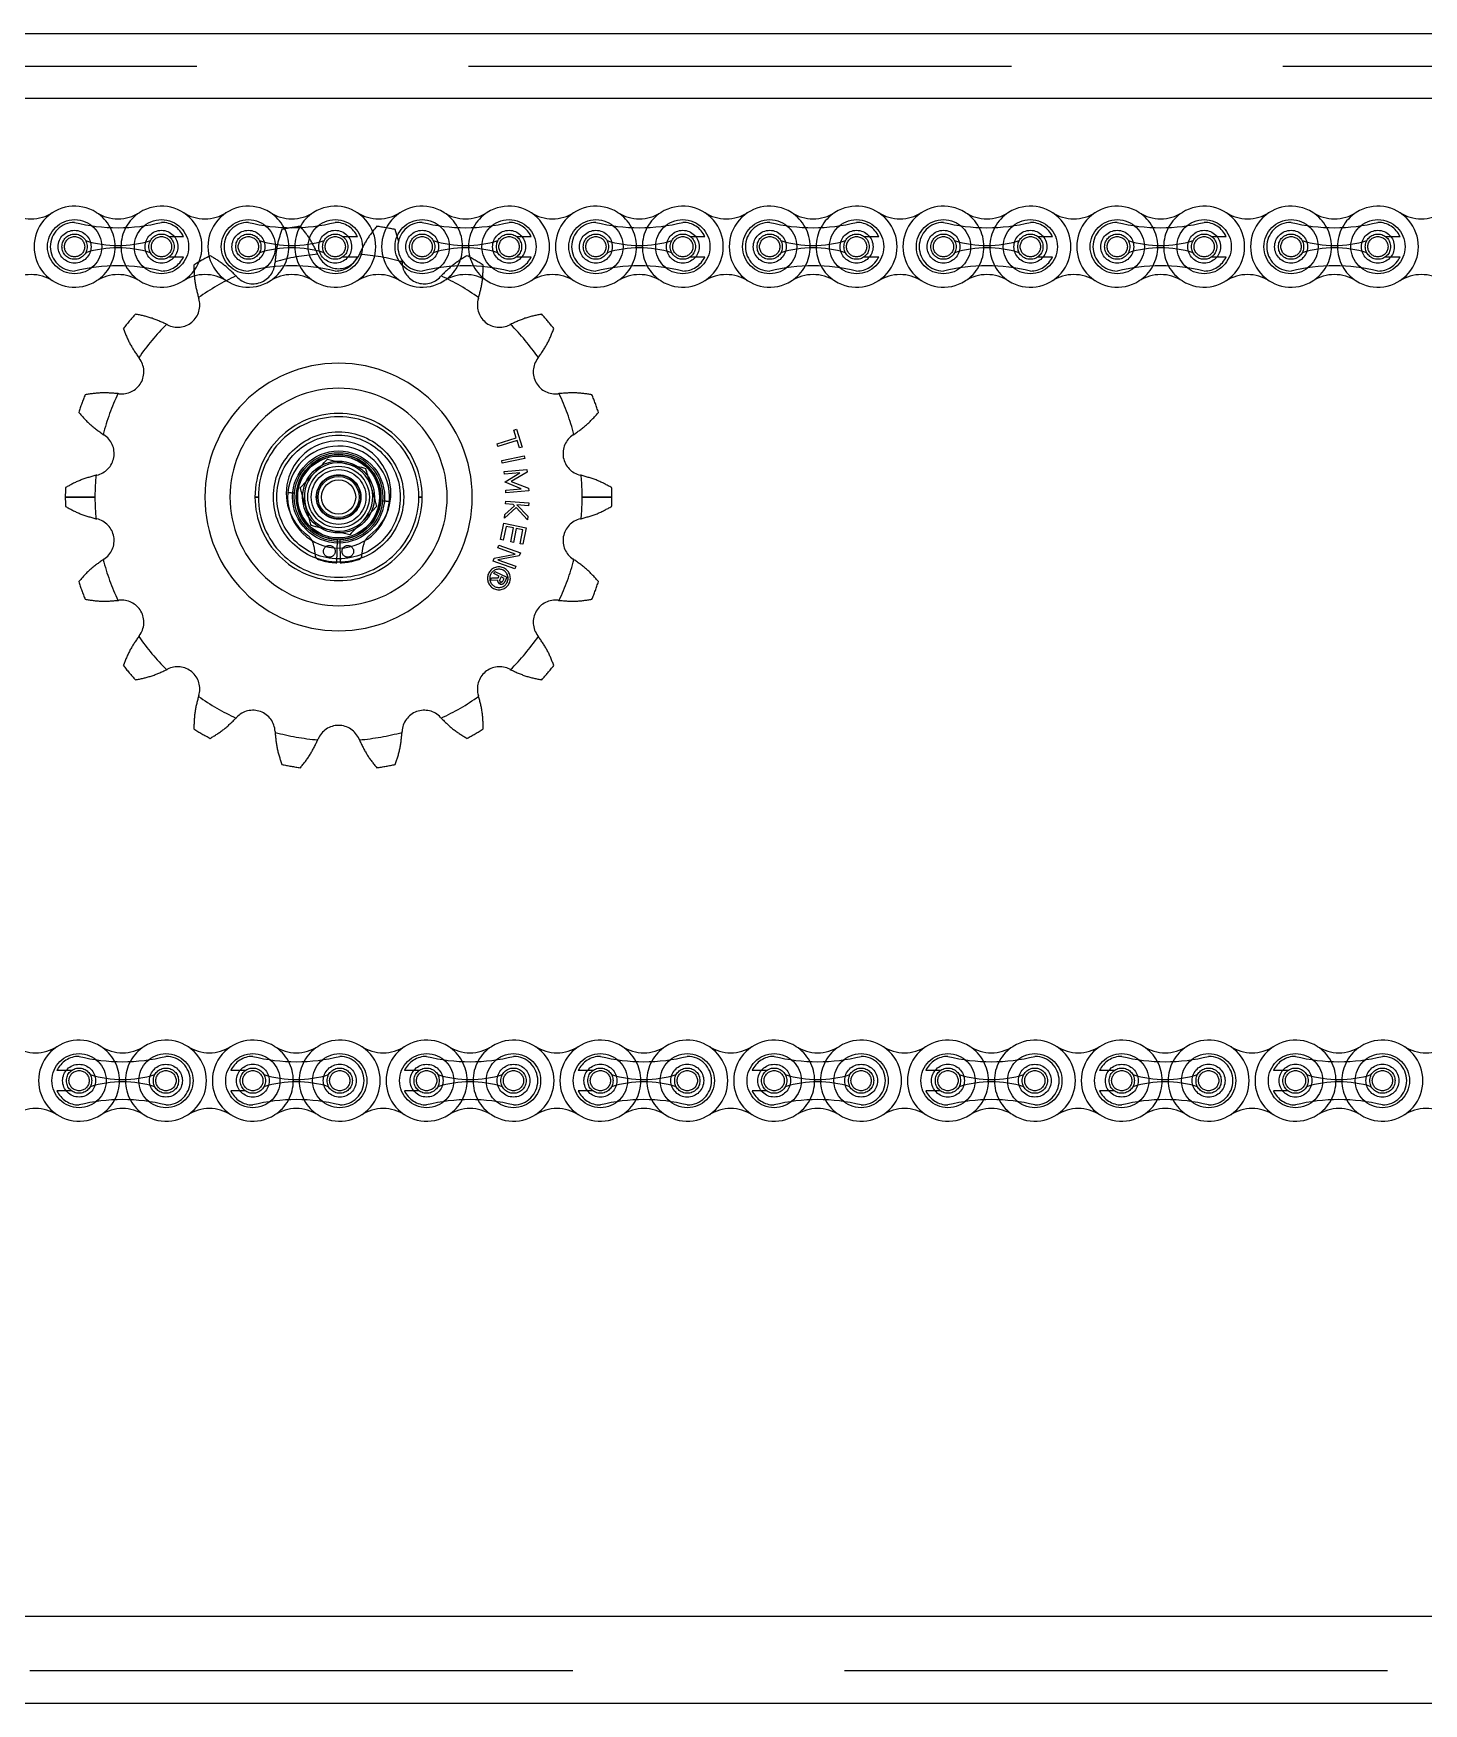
# Model space of a CAD drawing. Header units: metres. Extents: x 0 to 21025, y 0 to 14850.
# Drawn here: x 3723.3 to 3926.5, y 13545.1 to 13789.1 of the extents above; entities that cross this region are included whole.
import ezdxf

# ---------------------------------------------------------------- set-up
doc = ezdxf.new("R2010")
doc.units = ezdxf.units.M
doc.header["$LTSCALE"] = 25
doc.linetypes.add('HIDDEN2', pattern=[4.7625, 3.175, -1.5875])
doc.layers.add('SL4', color=4, linetype='Continuous')
doc.layers.add('ST1', color=7, linetype='HIDDEN2')

msp = doc.modelspace()

# ---------------------------------------------------------------- linework, layer by layer
at = {"layer": 'SL4'}
for p, q in [((3548.761, 13789.133), (4873.736, 13789.133)), ((4873.736, 13779.608), (3548.761, 13779.608)), ((3766.285, 13726.941), (3769.091, 13726.264)), ((3762.306, 13722.757), (3764.296, 13724.849)), ((3773.531, 13720.049), (3771.542, 13717.958)), ((3769.553, 13715.866), (3766.746, 13716.543)), ((3596.261, 13557.896), (4826.236, 13557.896)), ((4599.749, 13545.133), (3596.261, 13545.133))]:
    msp.add_line(p, q, dxfattribs=at)
for radius in [6, 3, 2.5]:
    msp.add_circle((3767.919, 13721.403), radius, dxfattribs=at)
for start, end in [(76.43836, 136.43836), (16.43836, 76.43836), (136.43836, 196.43836), (316.43836, 16.43836), (196.43836, 256.43836), (256.43836, 316.43836)]:
    msp.add_arc((3767.919, 13721.403), 5, start, end, dxfattribs=at)
for points, knots in [([(3764.296, 13724.849), (3764.343, 13724.899), (3765.015, 13725.605), (3765.673, 13726.297), (3766.285, 13726.941)], [0, 0, 0, 0, 0.0702006, 1, 1, 1, 1]), ([(3769.091, 13726.264), (3769.158, 13726.248), (3770.105, 13726.019), (3771.034, 13725.795), (3771.898, 13725.587)], [0, 0, 0, 0, 0.0702006, 1, 1, 1, 1]), ([(3772.714, 13722.818), (3772.64, 13723.07), (3772.364, 13724.007), (3772.094, 13724.92), (3771.898, 13725.587)], [0, 0, 0, 0, 0.2686336, 1, 1, 1, 1]), ([(3763.123, 13719.988), (3763.049, 13720.24), (3762.772, 13721.177), (3762.503, 13722.09), (3762.306, 13722.757)], [0, 0, 0, 0, 0.2686336, 1, 1, 1, 1]), ([(3773.531, 13720.049), (3773.463, 13720.282), (3773.197, 13721.184), (3772.92, 13722.122), (3772.714, 13722.818)], [0, 0, 0, 0, 0.2575513, 1, 1, 1, 1]), ([(3763.94, 13717.22), (3763.872, 13717.452), (3763.605, 13718.355), (3763.329, 13719.292), (3763.123, 13719.988)], [0, 0, 0, 0, 0.2575513, 1, 1, 1, 1]), ([(3771.542, 13717.958), (3771.495, 13717.908), (3770.823, 13717.202), (3770.165, 13716.509), (3769.553, 13715.866)], [0, 0, 0, 0, 0.07020058, 1, 1, 1, 1]), ([(3766.746, 13716.543), (3766.68, 13716.559), (3765.732, 13716.787), (3764.804, 13717.011), (3763.94, 13717.22)], [0, 0, 0, 0, 0.0702006, 1, 1, 1, 1])]:
    msp.add_open_spline(points, degree=3, knots=knots, dxfattribs=at)
at = {"layer": 'ST1'}
for p, q in [((3548.761, 13784.371), (4873.736, 13784.371)), ((4873.736, 13779.608), (3548.761, 13779.608)), ((3743.142, 13759.449), (3745.266, 13759.449)), ((3768.542, 13759.449), (3770.666, 13759.449)), ((3776.727, 13758.696), (3776.201, 13760.475)), ((3793.942, 13759.449), (3796.066, 13759.449)), ((3819.342, 13759.449), (3821.466, 13759.449)), ((3844.742, 13759.449), (3846.866, 13759.449)), ((3870.142, 13759.449), (3872.266, 13759.449)), ((3895.542, 13759.449), (3897.666, 13759.449)), ((3920.942, 13759.449), (3923.066, 13759.449)), ((3743.142, 13756.497), (3745.266, 13756.497)), ((3768.542, 13756.497), (3770.666, 13756.497)), ((3777.194, 13755.781), (3777.144, 13756.166)), ((3793.942, 13756.497), (3796.066, 13756.497)), ((3819.342, 13756.497), (3821.466, 13756.497)), ((3844.742, 13756.497), (3846.866, 13756.497)), ((3870.142, 13756.497), (3872.266, 13756.497)), ((3895.542, 13756.497), (3897.666, 13756.497)), ((3920.942, 13756.497), (3923.066, 13756.497)), ((3791.087, 13729.157), (3793.878, 13730.065)), ((3793.516, 13731.176), (3793.906, 13731.303)), ((3793.878, 13730.065), (3793.516, 13731.176)), ((3793.906, 13731.303), (3794.754, 13728.701)), ((3791.211, 13728.776), (3791.087, 13729.157)), ((3794.002, 13729.683), (3791.211, 13728.776)), ((3794.363, 13728.574), (3794.002, 13729.683)), ((3794.754, 13728.701), (3794.363, 13728.574)), ((3791.764, 13726.72), (3795.036, 13727.42)), ((3791.848, 13726.327), (3791.764, 13726.72)), ((3795.12, 13727.027), (3791.848, 13726.327)), ((3792.112, 13725.138), (3795.445, 13725.437)), ((3792.148, 13724.739), (3792.112, 13725.138)), ((3795.481, 13725.035), (3793.136, 13723.658)), ((3795.036, 13727.42), (3795.12, 13727.027)), ((3795.445, 13725.437), (3795.481, 13725.035)), ((3794.41, 13724.94), (3792.148, 13724.739)), ((3792.25, 13723.6), (3794.41, 13724.94)), ((3792.254, 13723.557), (3792.25, 13723.6)), ((3794.617, 13722.622), (3792.254, 13723.557)), ((3792.356, 13722.418), (3794.617, 13722.622)), ((3793.136, 13723.658), (3795.688, 13722.718)), ((3795.688, 13722.718), (3795.723, 13722.323)), ((3732.311, 13721.403), (3727.979, 13721.403)), ((3727.979, 13721.403), (3732.311, 13721.403)), ((3727.979, 13721.403), (3732.311, 13721.403)), ((3732.311, 13721.403), (3727.979, 13721.403)), ((3755.704, 13721.403), (3756.192, 13721.403)), ((3756.192, 13721.403), (3755.704, 13721.403)), ((3756.192, 13721.403), (3755.704, 13721.403)), ((3755.704, 13721.403), (3756.192, 13721.403)), ((3761.468, 13721.968), (3760.495, 13722.053)), ((3760.495, 13722.053), (3761.468, 13721.968)), ((3760.495, 13722.053), (3761.468, 13721.968)), ((3761.468, 13721.968), (3760.495, 13722.053)), ((3775.343, 13720.754), (3774.369, 13720.839)), ((3774.369, 13720.839), (3775.343, 13720.754)), ((3774.369, 13720.839), (3775.343, 13720.754)), ((3775.343, 13720.754), (3774.369, 13720.839)), ((3779.645, 13721.403), (3780.134, 13721.403)), ((3780.134, 13721.403), (3779.645, 13721.403)), ((3780.134, 13721.403), (3779.645, 13721.403)), ((3779.645, 13721.403), (3780.134, 13721.403)), ((3792.342, 13720.388), (3792.372, 13720.788)), ((3793.435, 13720.306), (3792.342, 13720.388)), ((3792.391, 13722.023), (3792.356, 13722.418)), ((3792.372, 13720.788), (3795.708, 13720.537)), ((3795.723, 13722.323), (3792.391, 13722.023)), ((3793.626, 13720.104), (3793.435, 13720.306)), ((3793.978, 13720.265), (3795.561, 13718.583)), ((3795.678, 13720.137), (3793.978, 13720.265)), ((3795.708, 13720.537), (3795.678, 13720.137)), ((3807.859, 13721.403), (3803.526, 13721.403)), ((3803.526, 13721.403), (3807.859, 13721.403)), ((3803.526, 13721.403), (3807.859, 13721.403)), ((3807.859, 13721.403), (3803.526, 13721.403)), ((3793.861, 13719.854), (3792.187, 13718.337)), ((3792.187, 13718.337), (3792.224, 13718.834)), ((3792.224, 13718.834), (3793.626, 13720.104)), ((3795.523, 13718.086), (3793.861, 13719.854)), ((3795.561, 13718.583), (3795.523, 13718.086)), ((3791.575, 13715.181), (3792.08, 13717.586)), ((3792.399, 13717.108), (3791.977, 13715.097)), ((3792.08, 13717.586), (3795.354, 13716.899)), ((3793.497, 13716.878), (3792.399, 13717.108)), ((3793.075, 13714.866), (3793.497, 13716.878)), ((3793.899, 13716.794), (3793.477, 13714.782)), ((3794.87, 13716.59), (3793.899, 13716.794)), ((3794.448, 13714.578), (3794.87, 13716.59)), ((3795.354, 13716.899), (3794.849, 13714.493)), ((3764.323, 13714.201), (3764.498, 13712.87)), ((3767.669, 13711.807), (3767.757, 13715.205)), ((3768.08, 13715.205), (3768.169, 13711.807)), ((3771.34, 13712.87), (3771.515, 13714.201)), ((3790.672, 13712.475), (3793.752, 13713.077)), ((3791.21, 13713.984), (3791.344, 13714.362)), ((3793.752, 13713.077), (3791.21, 13713.984)), ((3791.344, 13714.362), (3794.496, 13713.238)), ((3791.977, 13715.097), (3791.575, 13715.181)), ((3793.477, 13714.782), (3793.075, 13714.866)), ((3794.496, 13713.238), (3794.337, 13712.793)), ((3794.849, 13714.493), (3794.448, 13714.578)), ((3790.519, 13712.047), (3790.672, 13712.475)), ((3793.671, 13710.925), (3790.519, 13712.047)), ((3790.623, 13710.217), (3790.764, 13710.514)), ((3790.764, 13710.514), (3792.532, 13709.678)), ((3794.337, 13712.793), (3791.197, 13712.231)), ((3791.197, 13712.231), (3793.806, 13711.303)), ((3793.806, 13711.303), (3793.671, 13710.925)), ((3790.117, 13709.23), (3790.288, 13709.59)), ((3791.146, 13709.254), (3790.117, 13709.23)), ((3790.288, 13709.59), (3791.268, 13709.613)), ((3791.384, 13709.857), (3790.623, 13710.217)), ((3791.268, 13709.613), (3791.384, 13709.857)), ((3791.595, 13709.008), (3791.461, 13708.726)), ((3791.469, 13708.722), (3791.603, 13709.005)), ((3791.671, 13709.734), (3791.482, 13709.333)), ((3792.115, 13709.524), (3791.671, 13709.734)), ((3791.928, 13709.129), (3792.115, 13709.524)), ((3792.532, 13709.678), (3792.221, 13709.02)), ((3728.883, 13637.614), (3726.759, 13637.614)), ((3754.283, 13637.614), (3752.159, 13637.614)), ((3779.683, 13637.614), (3777.559, 13637.614)), ((3805.083, 13637.614), (3802.959, 13637.614)), ((3830.483, 13637.614), (3828.359, 13637.614)), ((3855.883, 13637.614), (3853.759, 13637.614)), ((3881.283, 13637.614), (3879.159, 13637.614)), ((3906.683, 13637.614), (3904.559, 13637.614)), ((3728.883, 13634.662), (3726.759, 13634.662)), ((3754.283, 13634.662), (3752.159, 13634.662)), ((3779.683, 13634.662), (3777.559, 13634.662)), ((3805.083, 13634.662), (3802.959, 13634.662)), ((3830.483, 13634.662), (3828.359, 13634.662)), ((3855.883, 13634.662), (3853.759, 13634.662)), ((3881.283, 13634.662), (3879.159, 13634.662)), ((3906.683, 13634.662), (3904.559, 13634.662)), ((3548.761, 13557.896), (4873.736, 13557.896)), ((4873.736, 13549.896), (3548.761, 13549.896))]:
    msp.add_line(p, q, dxfattribs=at)
for centre, radius in [((3729.335, 13757.973), 3.96), ((3742.035, 13757.973), 3.96), ((3754.735, 13757.973), 3.96), ((3767.435, 13757.973), 3.96), ((3780.135, 13757.973), 3.96), ((3792.835, 13757.973), 3.96), ((3805.535, 13757.973), 3.96), ((3818.235, 13757.973), 3.96), ((3830.935, 13757.973), 3.96), ((3843.635, 13757.973), 3.96), ((3856.335, 13757.973), 3.96), ((3869.035, 13757.973), 3.96), ((3881.735, 13757.973), 3.96), ((3894.435, 13757.973), 3.96), ((3907.135, 13757.973), 3.96), ((3919.835, 13757.973), 3.96), ((3729.335, 13757.973), 2.399), ((3729.335, 13757.973), 1.845), ((3729.335, 13757.973), 1.476), ((3742.035, 13757.973), 2.399), ((3742.035, 13757.973), 1.845), ((3742.035, 13757.973), 1.476), ((3754.735, 13757.973), 2.398), ((3754.735, 13757.973), 1.845), ((3754.735, 13757.973), 1.476), ((3767.435, 13757.973), 2.398), ((3767.435, 13757.973), 1.845), ((3767.435, 13757.973), 1.476), ((3780.135, 13757.973), 2.398), ((3780.135, 13757.973), 1.845), ((3780.135, 13757.973), 1.476), ((3792.835, 13757.973), 2.399), ((3792.835, 13757.973), 1.845), ((3792.835, 13757.973), 1.476), ((3805.535, 13757.973), 2.398), ((3805.535, 13757.973), 1.845), ((3805.535, 13757.973), 1.476), ((3818.235, 13757.973), 2.398), ((3818.235, 13757.973), 1.845), ((3818.235, 13757.973), 1.476), ((3830.935, 13757.973), 2.399), ((3830.935, 13757.973), 1.845), ((3830.935, 13757.973), 1.476), ((3843.635, 13757.973), 2.399), ((3843.635, 13757.973), 1.845), ((3843.635, 13757.973), 1.476), ((3856.335, 13757.973), 2.398), ((3856.335, 13757.973), 1.845), ((3856.335, 13757.973), 1.476), ((3869.035, 13757.973), 2.398), ((3869.035, 13757.973), 1.845), ((3869.035, 13757.973), 1.476), ((3881.735, 13757.973), 2.399), ((3881.735, 13757.973), 1.845), ((3881.735, 13757.973), 1.476), ((3894.435, 13757.973), 2.398), ((3894.435, 13757.973), 1.845), ((3894.435, 13757.973), 1.476), ((3907.135, 13757.973), 2.398), ((3907.135, 13757.973), 1.845), ((3907.135, 13757.973), 1.476), ((3919.835, 13757.973), 2.398), ((3919.835, 13757.973), 1.845), ((3919.835, 13757.973), 1.476), ((3767.919, 13721.403), 9.525), ((3767.919, 13721.403), 9.025), ((3767.919, 13721.403), 6.725), ((3767.919, 13721.403), 6.725), ((3767.919, 13721.403), 6.475), ((3767.919, 13721.403), 6.2), ((3767.919, 13721.403), 5.975), ((3767.919, 13721.403), 5.25), ((3767.919, 13721.403), 5.25), ((3767.919, 13721.403), 4.5), ((3767.919, 13721.403), 4), ((3767.919, 13721.403), 3.25), ((3767.919, 13721.403), 3.25), ((3767.919, 13721.403), 3.2), ((3766.569, 13713.467), 0.85), ((3769.269, 13713.467), 0.85), ((3729.99, 13636.138), 3.96), ((3742.69, 13636.138), 3.96), ((3755.39, 13636.138), 3.96), ((3768.09, 13636.138), 3.96), ((3780.79, 13636.138), 3.96), ((3793.49, 13636.138), 3.96), ((3806.19, 13636.138), 3.96), ((3818.89, 13636.138), 3.96), ((3831.59, 13636.138), 3.96), ((3844.29, 13636.138), 3.96), ((3856.99, 13636.138), 3.96), ((3869.69, 13636.138), 3.96), ((3882.39, 13636.138), 3.96), ((3895.09, 13636.138), 3.96), ((3907.79, 13636.138), 3.96), ((3920.49, 13636.138), 3.96), ((3729.99, 13636.138), 2.398), ((3729.99, 13636.138), 1.845), ((3729.99, 13636.138), 1.476), ((3742.69, 13636.138), 2.398), ((3742.69, 13636.138), 1.845), ((3742.69, 13636.138), 1.476), ((3755.39, 13636.138), 2.399), ((3755.39, 13636.138), 1.845), ((3755.39, 13636.138), 1.476), ((3768.09, 13636.138), 2.399), ((3768.09, 13636.138), 1.845), ((3768.09, 13636.138), 1.476), ((3780.79, 13636.138), 2.398), ((3780.79, 13636.138), 1.845), ((3780.79, 13636.138), 1.476), ((3793.49, 13636.138), 2.398), ((3793.49, 13636.138), 1.845), ((3793.49, 13636.138), 1.476), ((3806.19, 13636.138), 2.399), ((3806.19, 13636.138), 1.845), ((3806.19, 13636.138), 1.476), ((3818.89, 13636.138), 2.399), ((3818.89, 13636.138), 1.845), ((3818.89, 13636.138), 1.476), ((3831.59, 13636.138), 2.398), ((3831.59, 13636.138), 1.845), ((3831.59, 13636.138), 1.476), ((3844.29, 13636.138), 2.398), ((3844.29, 13636.138), 1.845), ((3844.29, 13636.138), 1.476), ((3856.99, 13636.138), 2.399), ((3856.99, 13636.138), 1.845), ((3856.99, 13636.138), 1.476), ((3869.69, 13636.138), 2.398), ((3869.69, 13636.138), 1.845), ((3869.69, 13636.138), 1.476), ((3882.39, 13636.138), 2.398), ((3882.39, 13636.138), 1.845), ((3882.39, 13636.138), 1.476), ((3895.09, 13636.138), 2.399), ((3895.09, 13636.138), 1.845), ((3895.09, 13636.138), 1.476), ((3907.79, 13636.138), 2.399), ((3907.79, 13636.138), 1.845), ((3907.79, 13636.138), 1.476), ((3920.49, 13636.138), 2.399), ((3920.49, 13636.138), 1.845), ((3920.49, 13636.138), 1.476)]:
    msp.add_circle(centre, radius, dxfattribs=at)
for centre, radius, start, end in [((3722.985, 13767.966), 5.92, 237.56669, 302.43331), ((3729.335, 13757.973), 5.92, 57.56669, 302.43331), ((3735.685, 13767.966), 5.92, 237.56669, 302.43331), ((3729.335, 13757.973), 5.92, 302.43326, 57.56674), ((3742.035, 13757.973), 5.92, 122.43326, 237.56674), ((3742.035, 13757.973), 5.92, 237.56669, 122.43331), ((3748.385, 13767.966), 5.92, 237.56669, 302.43331), ((3754.735, 13757.973), 5.92, 57.56669, 302.43331), ((3761.085, 13767.966), 5.92, 237.56669, 302.43331), ((3754.735, 13757.973), 5.92, 302.43326, 57.56674), ((3767.435, 13757.973), 5.92, 122.43326, 237.56674), ((3767.435, 13757.973), 5.92, 237.56669, 122.43331), ((3773.785, 13767.966), 5.92, 237.56669, 302.43331), ((3780.135, 13757.973), 5.92, 57.56669, 302.43331), ((3786.485, 13767.966), 5.92, 237.56669, 302.43331), ((3780.135, 13757.973), 5.92, 302.43326, 57.56674), ((3792.835, 13757.973), 5.92, 122.43326, 237.56674), ((3792.835, 13757.973), 5.92, 237.56669, 122.43331), ((3799.185, 13767.966), 5.92, 237.56669, 302.43331), ((3805.535, 13757.973), 5.92, 57.56669, 302.43331), ((3811.885, 13767.966), 5.92, 237.56669, 302.43331), ((3805.535, 13757.973), 5.92, 302.43326, 57.56674), ((3818.235, 13757.973), 5.92, 122.43326, 237.56674), ((3818.235, 13757.973), 5.92, 237.56669, 122.43331), ((3824.585, 13767.966), 5.92, 237.56669, 302.43331), ((3830.935, 13757.973), 5.92, 57.56669, 302.43331), ((3837.285, 13767.966), 5.92, 237.56669, 302.43331), ((3830.935, 13757.973), 5.92, 302.43326, 57.56674), ((3843.635, 13757.973), 5.92, 122.43326, 237.56674), ((3843.635, 13757.973), 5.92, 237.56669, 122.43331), ((3849.985, 13767.966), 5.92, 237.56669, 302.43331), ((3856.335, 13757.973), 5.92, 57.56669, 302.43331), ((3862.685, 13767.966), 5.92, 237.56669, 302.43331), ((3856.335, 13757.973), 5.92, 302.43326, 57.56674), ((3869.035, 13757.973), 5.92, 122.43326, 237.56674), ((3869.035, 13757.973), 5.92, 237.56669, 122.43331), ((3875.385, 13767.966), 5.92, 237.56669, 302.43331), ((3881.735, 13757.973), 5.92, 57.56669, 302.43331), ((3888.085, 13767.966), 5.92, 237.56669, 302.43331), ((3881.735, 13757.973), 5.92, 302.43326, 57.56674), ((3894.435, 13757.973), 5.92, 122.43326, 237.56674), ((3894.435, 13757.973), 5.92, 237.56669, 122.43331), ((3900.785, 13767.966), 5.92, 237.56669, 302.43331), ((3907.135, 13757.973), 5.92, 57.56669, 302.43331), ((3913.485, 13767.966), 5.92, 237.56669, 302.43331), ((3907.135, 13757.973), 5.92, 302.43326, 57.56674), ((3919.835, 13757.973), 5.92, 122.43326, 237.56674), ((3919.835, 13757.973), 5.92, 237.56669, 122.43331), ((3926.185, 13767.966), 5.92, 237.56669, 302.43331), ((3729.335, 13757.973), 3.552, 90, 270), ((3735.685, 13787.07), 26.322, 256.04015, 283.95985), ((3742.035, 13757.973), 3.552, 24.55336, 90), ((3754.735, 13757.973), 3.552, 90, 270), ((3761.085, 13787.07), 26.322, 256.04015, 283.95985), ((3767.919, 13721.403), 39.94, 98.03204, 101.96796), ((3767.435, 13757.973), 3.552, 24.55336, 90), ((3767.919, 13721.403), 39.94, 78.03204, 81.96796), ((3780.135, 13757.973), 3.552, 90, 270), ((3786.485, 13787.07), 26.322, 256.04015, 283.95985), ((3792.835, 13757.973), 3.552, 24.55336, 90), ((3805.535, 13757.973), 3.552, 90, 270), ((3811.885, 13787.07), 26.322, 256.04015, 283.95985), ((3818.235, 13757.973), 3.552, 24.55336, 90), ((3830.935, 13757.973), 3.552, 90, 270), ((3837.285, 13787.07), 26.322, 256.04015, 283.95985), ((3843.635, 13757.973), 3.552, 24.55336, 90), ((3856.335, 13757.973), 3.552, 90, 270), ((3862.685, 13787.07), 26.322, 256.04015, 283.95985), ((3869.035, 13757.973), 3.552, 24.55336, 90), ((3881.735, 13757.973), 3.552, 90, 270), ((3888.085, 13787.07), 26.322, 256.04015, 283.95985), ((3894.435, 13757.973), 3.552, 24.55336, 90), ((3907.135, 13757.973), 3.552, 90, 270), ((3913.485, 13787.07), 26.322, 256.04015, 283.95985), ((3919.835, 13757.973), 3.552, 24.55336, 90), ((3735.685, 13774.326), 16.175, 252.993, 287.007), ((3735.685, 13741.621), 16.175, 72.993, 107.007), ((3761.085, 13774.326), 16.175, 252.993, 287.007), ((3761.085, 13741.621), 16.175, 72.993, 107.007), ((3767.919, 13721.403), 35.607, 94.90066, 105.09934), ((3767.919, 13721.403), 35.607, 94.90066, 105.09934), ((3767.919, 13721.403), 35.607, 94.90066, 105.09934), ((3767.919, 13721.403), 35.607, 94.90066, 105.09934), ((3750.709, 13750.872), 15.39, 22.5, 22.98231), ((3767.919, 13758), 3.238, 202.5, 337.5), ((3785.129, 13750.872), 15.39, 157.01769, 157.5), ((3767.919, 13721.403), 35.607, 74.90066, 85.09934), ((3767.919, 13721.403), 35.607, 74.90066, 85.09934), ((3767.919, 13721.403), 35.607, 74.90066, 85.09934), ((3767.919, 13721.403), 35.607, 74.90066, 85.09934), ((3786.485, 13774.326), 16.175, 252.993, 287.007), ((3786.485, 13741.621), 16.175, 72.993, 107.007), ((3811.885, 13774.326), 16.175, 252.993, 287.007), ((3811.885, 13741.621), 16.175, 72.993, 107.007), ((3837.285, 13774.326), 16.175, 252.993, 287.007), ((3837.285, 13741.621), 16.175, 72.993, 107.007), ((3862.685, 13774.326), 16.175, 252.993, 287.007), ((3862.685, 13741.621), 16.175, 72.993, 107.007), ((3888.085, 13774.326), 16.175, 252.993, 287.007), ((3888.085, 13741.621), 16.175, 72.993, 107.007), ((3913.485, 13774.326), 16.175, 252.993, 287.007), ((3913.485, 13741.621), 16.175, 72.993, 107.007), ((3735.685, 13728.877), 26.322, 76.04015, 103.95985), ((3742.035, 13757.973), 3.552, 270, 335.44664), ((3767.919, 13721.403), 39.94, 118.03204, 121.96796), ((3755.402, 13755.793), 3.238, 222.5, 357.5), ((3761.085, 13728.877), 26.322, 76.04015, 103.95985), ((3774.012, 13754.981), 15.39, 177.01769, 177.5), ((3767.435, 13757.973), 3.552, 270, 335.44664), ((3761.825, 13754.981), 15.39, 2.5, 2.98231), ((3780.436, 13755.793), 3.238, 182.5, 317.5), ((3786.485, 13728.877), 26.322, 76.04015, 103.95985), ((3767.919, 13721.403), 39.94, 58.03204, 61.96796), ((3792.835, 13757.973), 3.552, 270, 335.44664), ((3811.885, 13728.877), 26.322, 76.04015, 103.95985), ((3818.235, 13757.973), 3.552, 270, 335.44664), ((3837.285, 13728.877), 26.322, 76.04015, 103.95985), ((3843.635, 13757.973), 3.552, 270, 335.44664), ((3862.685, 13728.877), 26.322, 76.04015, 103.95985), ((3869.035, 13757.973), 3.552, 270, 335.44664), ((3888.085, 13728.877), 26.322, 76.04015, 103.95985), ((3894.435, 13757.973), 3.552, 270, 335.44664), ((3913.485, 13728.877), 26.322, 76.04015, 103.95985), ((3919.835, 13757.973), 3.552, 270, 335.44664), ((3722.985, 13747.98), 5.92, 57.56669, 122.43331), ((3735.685, 13747.98), 5.92, 57.56669, 122.43331), ((3748.385, 13747.98), 5.92, 57.56669, 122.43331), ((3767.919, 13721.403), 35.607, 114.90066, 125.09934), ((3767.919, 13721.403), 35.607, 114.90066, 125.09934), ((3767.919, 13721.403), 35.607, 114.90066, 125.09934), ((3767.919, 13721.403), 35.607, 114.90066, 125.09934), ((3741.668, 13743.208), 15.39, 42.5, 42.98231), ((3761.085, 13747.98), 5.92, 57.56669, 122.43331), ((3773.785, 13747.98), 5.92, 57.56669, 122.43331), ((3794.17, 13743.208), 15.39, 137.01769, 137.5), ((3767.919, 13721.403), 35.607, 54.90066, 65.09934), ((3767.919, 13721.403), 35.607, 54.90066, 65.09934), ((3767.919, 13721.403), 35.607, 54.90066, 65.09934), ((3767.919, 13721.403), 35.607, 54.90066, 65.09934), ((3786.485, 13747.98), 5.92, 57.56669, 122.43331), ((3799.185, 13747.98), 5.92, 57.56669, 122.43331), ((3811.885, 13747.98), 5.92, 57.56669, 122.43331), ((3824.585, 13747.98), 5.92, 57.56669, 122.43331), ((3837.285, 13747.98), 5.92, 57.56669, 122.43331), ((3849.985, 13747.98), 5.92, 57.56669, 122.43331), ((3862.685, 13747.98), 5.92, 57.56669, 122.43331), ((3875.385, 13747.98), 5.92, 57.56669, 122.43331), ((3888.085, 13747.98), 5.92, 57.56669, 122.43331), ((3900.785, 13747.98), 5.92, 57.56669, 122.43331), ((3913.485, 13747.98), 5.92, 57.56669, 122.43331), ((3926.185, 13747.98), 5.92, 57.56669, 122.43331), ((3744.395, 13749.438), 3.238, 242.5, 17.5), ((3762.161, 13755.04), 15.39, 197.01769, 197.5), ((3791.443, 13749.438), 3.238, 162.5, 297.5), ((3773.677, 13755.04), 15.39, 342.5, 342.98231), ((3767.919, 13721.403), 39.94, 138.03204, 141.96796), ((3767.919, 13721.403), 39.94, 38.03204, 41.96796), ((3767.919, 13721.403), 35.607, 134.90066, 145.09934), ((3767.919, 13721.403), 35.607, 134.90066, 145.09934), ((3767.919, 13721.403), 35.607, 134.90066, 145.09934), ((3767.919, 13721.403), 35.607, 134.90066, 145.09934), ((3735.793, 13732.915), 15.39, 62.5, 62.98231), ((3800.045, 13732.915), 15.39, 117.01769, 117.5), ((3767.919, 13721.403), 35.607, 34.90066, 45.09934), ((3767.919, 13721.403), 35.607, 34.90066, 45.09934), ((3767.919, 13721.403), 35.607, 34.90066, 45.09934), ((3767.919, 13721.403), 35.607, 34.90066, 45.09934), ((3736.225, 13739.702), 3.238, 262.5, 37.5), ((3751.004, 13751.042), 15.39, 217.01769, 217.5), ((3767.919, 13721.403), 19.544, 0, 180), ((3799.613, 13739.702), 3.238, 142.5, 277.5), ((3784.834, 13751.042), 15.39, 322.5, 322.98231), ((3767.919, 13721.403), 15.88, 0, 180), ((3767.919, 13721.403), 39.94, 158.03204, 161.96796), ((3767.919, 13721.403), 35.607, 154.90066, 165.09934), ((3767.919, 13721.403), 35.607, 154.90066, 165.09934), ((3767.919, 13721.403), 35.607, 154.90066, 165.09934), ((3767.919, 13721.403), 35.607, 154.90066, 165.09934), ((3733.793, 13721.233), 15.39, 82.5, 82.98231), ((3802.044, 13721.233), 15.39, 97.01769, 97.5), ((3767.919, 13721.403), 35.607, 14.90066, 25.09934), ((3767.919, 13721.403), 35.607, 14.90066, 25.09934), ((3767.919, 13721.403), 35.607, 14.90066, 25.09934), ((3767.919, 13721.403), 35.607, 14.90066, 25.09934), ((3767.919, 13721.403), 39.94, 18.03204, 21.96796), ((3767.919, 13721.403), 12.215, 0, 180), ((3767.919, 13721.403), 11.726, 0, 180), ((3767.919, 13721.403), 11.726, 0, 180), ((3767.919, 13721.403), 11.726, 0, 180), ((3767.919, 13721.403), 11.726, 0, 180), ((3731.878, 13727.758), 3.238, 282.5, 57.5), ((3741.887, 13743.469), 15.39, 237.01769, 237.5), ((3803.96, 13727.758), 3.238, 122.5, 257.5), ((3793.951, 13743.469), 15.39, 302.5, 302.98231), ((3767.919, 13721.96), 7.643, 306.50645, 233.49355), ((3767.919, 13721.403), 7.452, 355, 175), ((3767.919, 13721.403), 7.452, 355, 175), ((3767.919, 13721.403), 7.452, 355, 175), ((3767.919, 13721.403), 7.452, 355, 175), ((3767.919, 13721.403), 6.2, 271.49225, 268.50775), ((3767.919, 13721.403), 39.94, 178.03204, 180), ((3767.919, 13721.403), 35.607, 174.90066, 180), ((3767.919, 13721.403), 35.607, 174.90066, 180), ((3767.919, 13721.403), 35.607, 174.90066, 180), ((3767.919, 13721.403), 35.607, 174.90066, 180), ((3735.91, 13709.572), 15.39, 102.5, 102.98231), ((3799.928, 13709.572), 15.39, 77.01769, 77.5), ((3767.919, 13721.403), 35.607, 0, 5.09934), ((3767.919, 13721.403), 35.607, 0, 5.09934), ((3767.919, 13721.403), 35.607, 0, 5.09934), ((3767.919, 13721.403), 35.607, 0, 5.09934), ((3767.919, 13721.403), 39.94, 0, 1.96796), ((3767.919, 13721.403), 39.94, 180, 181.96796), ((3767.919, 13721.403), 35.607, 180, 185.09934), ((3767.919, 13721.403), 35.607, 180, 185.09934), ((3767.919, 13721.403), 35.607, 180, 185.09934), ((3767.919, 13721.403), 35.607, 180, 185.09934), ((3767.919, 13721.403), 19.544, 180, 0), ((3767.919, 13721.403), 15.88, 180, 0), ((3767.919, 13721.403), 12.215, 180, 0), ((3767.919, 13721.403), 11.726, 180, 0), ((3767.919, 13721.403), 11.726, 180, 0), ((3767.919, 13721.403), 11.726, 180, 0), ((3767.919, 13721.403), 11.726, 180, 0), ((3767.919, 13721.403), 7.452, 175, 355), ((3767.919, 13721.403), 7.452, 175, 355), ((3767.919, 13721.403), 7.452, 175, 355), ((3767.919, 13721.403), 7.452, 175, 355), ((3767.919, 13721.403), 35.607, 354.90066, 0), ((3767.919, 13721.403), 35.607, 354.90066, 0), ((3767.919, 13721.403), 35.607, 354.90066, 0), ((3767.919, 13721.403), 35.607, 354.90066, 0), ((3767.919, 13721.403), 39.94, 358.03204, 0), ((3735.91, 13733.235), 15.39, 257.01769, 257.5), ((3731.878, 13715.048), 3.238, 302.5, 77.5), ((3803.96, 13715.048), 3.238, 102.5, 237.5), ((3799.928, 13733.235), 15.39, 282.5, 282.98231), ((3761.945, 13713.888), 2.398, 7.5, 53.49355), ((3773.893, 13713.888), 2.398, 126.50645, 172.5), ((3765.241, 13712.968), 0.75, 187.5, 252.39018), ((3770.596, 13712.968), 0.75, 287.60982, 352.5), ((3741.887, 13699.337), 15.39, 122.5, 122.98231), ((3767.919, 13721.403), 35.607, 194.90066, 205.09934), ((3767.919, 13721.403), 35.607, 194.90066, 205.09934), ((3767.919, 13721.403), 35.607, 194.90066, 205.09934), ((3767.919, 13721.403), 35.607, 194.90066, 205.09934), ((3767.919, 13721.403), 9.6, 252.39018, 268.50775), ((3767.919, 13721.403), 9.6, 271.49225, 287.60982), ((3791.353, 13709.523), 1.673, 90, 270), ((3791.353, 13709.523), 1.339, 90, 270), ((3791.353, 13709.523), 1.673, 270, 90), ((3791.353, 13709.523), 1.339, 270, 90), ((3767.919, 13721.403), 35.607, 334.90066, 345.09934), ((3767.919, 13721.403), 35.607, 334.90066, 345.09934), ((3767.919, 13721.403), 35.607, 334.90066, 345.09934), ((3767.919, 13721.403), 35.607, 334.90066, 345.09934), ((3793.951, 13699.337), 15.39, 57.01769, 57.5), ((3767.919, 13721.403), 39.94, 198.03204, 201.96796), ((3791.704, 13709.228), 0.558, 177.38053, 244.22985), ((3791.704, 13709.228), 0.245, 154.69547, 243.64226), ((3791.704, 13709.228), 0.558, 245.12571, 338.07454), ((3791.704, 13709.228), 0.245, 245.69677, 336.02659), ((3767.919, 13721.403), 39.94, 338.03204, 341.96796), ((3733.793, 13721.574), 15.39, 277.01769, 277.5), ((3736.225, 13703.105), 3.238, 322.5, 97.5), ((3799.613, 13703.105), 3.238, 82.5, 217.5), ((3802.044, 13721.574), 15.39, 262.5, 262.98231), ((3751.004, 13691.765), 15.39, 142.5, 142.98231), ((3767.919, 13721.403), 35.607, 214.90066, 225.09934), ((3767.919, 13721.403), 35.607, 214.90066, 225.09934), ((3767.919, 13721.403), 35.607, 214.90066, 225.09934), ((3767.919, 13721.403), 35.607, 214.90066, 225.09934), ((3767.919, 13721.403), 35.607, 314.90066, 325.09934), ((3767.919, 13721.403), 35.607, 314.90066, 325.09934), ((3767.919, 13721.403), 35.607, 314.90066, 325.09934), ((3767.919, 13721.403), 35.607, 314.90066, 325.09934), ((3784.834, 13691.765), 15.39, 37.01769, 37.5), ((3767.919, 13721.403), 39.94, 218.03204, 221.96796), ((3735.793, 13709.892), 15.39, 297.01769, 297.5), ((3744.395, 13693.368), 3.238, 342.5, 117.5), ((3791.443, 13693.368), 3.238, 62.5, 197.5), ((3800.045, 13709.892), 15.39, 242.5, 242.98231), ((3767.919, 13721.403), 39.94, 318.03204, 321.96796), ((3762.161, 13687.767), 15.39, 162.5, 162.98231), ((3767.919, 13721.403), 35.607, 234.90066, 245.09934), ((3767.919, 13721.403), 35.607, 234.90066, 245.09934), ((3767.919, 13721.403), 35.607, 234.90066, 245.09934), ((3767.919, 13721.403), 35.607, 234.90066, 245.09934), ((3767.919, 13721.403), 35.607, 294.90066, 305.09934), ((3767.919, 13721.403), 35.607, 294.90066, 305.09934), ((3767.919, 13721.403), 35.607, 294.90066, 305.09934), ((3767.919, 13721.403), 35.607, 294.90066, 305.09934), ((3773.677, 13687.767), 15.39, 17.01769, 17.5), ((3741.668, 13699.598), 15.39, 317.01769, 317.5), ((3755.402, 13687.013), 3.238, 2.5, 137.5), ((3780.436, 13687.013), 3.238, 42.5, 177.5), ((3794.17, 13699.598), 15.39, 222.5, 222.98231), ((3767.919, 13721.403), 39.94, 238.03204, 241.96796), ((3774.012, 13687.826), 15.39, 182.5, 182.98231), ((3767.919, 13721.403), 35.607, 254.90066, 265.09934), ((3767.919, 13721.403), 35.607, 254.90066, 265.09934), ((3767.919, 13721.403), 35.607, 254.90066, 265.09934), ((3767.919, 13721.403), 35.607, 254.90066, 265.09934), ((3750.709, 13691.935), 15.39, 337.01769, 337.5), ((3767.919, 13684.806), 3.238, 22.5, 157.5), ((3785.129, 13691.935), 15.39, 202.5, 202.98231), ((3767.919, 13721.403), 35.607, 274.90066, 285.09934), ((3767.919, 13721.403), 35.607, 274.90066, 285.09934), ((3767.919, 13721.403), 35.607, 274.90066, 285.09934), ((3767.919, 13721.403), 35.607, 274.90066, 285.09934), ((3761.825, 13687.826), 15.39, 357.01769, 357.5), ((3767.919, 13721.403), 39.94, 298.03204, 301.96796), ((3767.919, 13721.403), 39.94, 258.03204, 261.96796), ((3767.919, 13721.403), 39.94, 278.03204, 281.96796), ((3729.99, 13636.138), 5.92, 57.56669, 302.43331), ((3742.69, 13636.138), 5.92, 237.56669, 122.43331), ((3755.39, 13636.138), 5.92, 57.56669, 302.43331), ((3768.09, 13636.138), 5.92, 237.56669, 122.43331), ((3780.79, 13636.138), 5.92, 57.56669, 302.43331), ((3793.49, 13636.138), 5.92, 237.56669, 122.43331), ((3806.19, 13636.138), 5.92, 57.56669, 302.43331), ((3818.89, 13636.138), 5.92, 237.56669, 122.43331), ((3831.59, 13636.138), 5.92, 57.56669, 302.43331), ((3844.29, 13636.138), 5.92, 237.56669, 122.43331), ((3856.99, 13636.138), 5.92, 57.56669, 302.43331), ((3869.69, 13636.138), 5.92, 237.56669, 122.43331), ((3882.39, 13636.138), 5.92, 57.56669, 302.43331), ((3895.09, 13636.138), 5.92, 237.56669, 122.43331), ((3907.79, 13636.138), 5.92, 57.56669, 302.43331), ((3920.49, 13636.138), 5.92, 237.56669, 122.43331), ((3723.64, 13646.131), 5.92, 237.56669, 302.43331), ((3729.99, 13636.138), 3.552, 90, 155.44664), ((3736.34, 13665.235), 26.322, 256.04015, 283.95985), ((3736.34, 13646.131), 5.92, 237.56669, 302.43331), ((3729.99, 13636.138), 5.92, 302.43326, 57.56674), ((3742.69, 13636.138), 5.92, 122.43326, 237.56674), ((3742.69, 13636.138), 3.552, 270, 90), ((3749.04, 13646.131), 5.92, 237.56669, 302.43331), ((3755.39, 13636.138), 3.552, 90, 155.44664), ((3761.74, 13665.235), 26.322, 256.04015, 283.95985), ((3761.74, 13646.131), 5.92, 237.56669, 302.43331), ((3755.39, 13636.138), 5.92, 302.43326, 57.56674), ((3768.09, 13636.138), 5.92, 122.43326, 237.56674), ((3768.09, 13636.138), 3.552, 270, 90), ((3774.44, 13646.131), 5.92, 237.56669, 302.43331), ((3780.79, 13636.138), 3.552, 90, 155.44664), ((3787.14, 13665.235), 26.322, 256.04015, 283.95985), ((3787.14, 13646.131), 5.92, 237.56669, 302.43331), ((3780.79, 13636.138), 5.92, 302.43326, 57.56674), ((3793.49, 13636.138), 5.92, 122.43326, 237.56674), ((3793.49, 13636.138), 3.552, 270, 90), ((3799.84, 13646.131), 5.92, 237.56669, 302.43331), ((3806.19, 13636.138), 3.552, 90, 155.44664), ((3812.54, 13665.235), 26.322, 256.04015, 283.95985), ((3812.54, 13646.131), 5.92, 237.56669, 302.43331), ((3806.19, 13636.138), 5.92, 302.43326, 57.56674), ((3818.89, 13636.138), 5.92, 122.43326, 237.56674), ((3818.89, 13636.138), 3.552, 270, 90), ((3825.24, 13646.131), 5.92, 237.56669, 302.43331), ((3831.59, 13636.138), 3.552, 90, 155.44664), ((3837.94, 13665.235), 26.322, 256.04015, 283.95985), ((3837.94, 13646.131), 5.92, 237.56669, 302.43331), ((3831.59, 13636.138), 5.92, 302.43326, 57.56674), ((3844.29, 13636.138), 5.92, 122.43326, 237.56674), ((3844.29, 13636.138), 3.552, 270, 90), ((3850.64, 13646.131), 5.92, 237.56669, 302.43331), ((3856.99, 13636.138), 3.552, 90, 155.44664), ((3863.34, 13665.235), 26.322, 256.04015, 283.95985), ((3863.34, 13646.131), 5.92, 237.56669, 302.43331), ((3856.99, 13636.138), 5.92, 302.43326, 57.56674), ((3869.69, 13636.138), 5.92, 122.43326, 237.56674), ((3869.69, 13636.138), 3.552, 270, 90), ((3876.04, 13646.131), 5.92, 237.56669, 302.43331), ((3882.39, 13636.138), 3.552, 90, 155.44664), ((3888.74, 13665.235), 26.322, 256.04015, 283.95985), ((3888.74, 13646.131), 5.92, 237.56669, 302.43331), ((3882.39, 13636.138), 5.92, 302.43326, 57.56674), ((3895.09, 13636.138), 5.92, 122.43326, 237.56674), ((3895.09, 13636.138), 3.552, 270, 90), ((3901.44, 13646.131), 5.92, 237.56669, 302.43331), ((3907.79, 13636.138), 3.552, 90, 155.44664), ((3914.14, 13665.235), 26.322, 256.04015, 283.95985), ((3914.14, 13646.131), 5.92, 237.56669, 302.43331), ((3907.79, 13636.138), 5.92, 302.43326, 57.56674), ((3920.49, 13636.138), 5.92, 122.43326, 237.56674), ((3920.49, 13636.138), 3.552, 270, 90), ((3926.84, 13646.131), 5.92, 237.56669, 302.43331), ((3736.34, 13652.491), 16.175, 252.993, 287.007), ((3736.34, 13619.786), 16.175, 72.993, 107.007), ((3761.74, 13652.491), 16.175, 252.993, 287.007), ((3761.74, 13619.786), 16.175, 72.993, 107.007), ((3787.14, 13652.491), 16.175, 252.993, 287.007), ((3787.14, 13619.786), 16.175, 72.993, 107.007), ((3812.54, 13652.491), 16.175, 252.993, 287.007), ((3812.54, 13619.786), 16.175, 72.993, 107.007), ((3837.94, 13652.491), 16.175, 252.993, 287.007), ((3837.94, 13619.786), 16.175, 72.993, 107.007), ((3863.34, 13652.491), 16.175, 252.993, 287.007), ((3863.34, 13619.786), 16.175, 72.993, 107.007), ((3888.74, 13652.491), 16.175, 252.993, 287.007), ((3888.74, 13619.786), 16.175, 72.993, 107.007), ((3914.14, 13652.491), 16.175, 252.993, 287.007), ((3914.14, 13619.786), 16.175, 72.993, 107.007), ((3729.99, 13636.138), 3.552, 204.55336, 270), ((3736.34, 13607.042), 26.322, 76.04015, 103.95985), ((3755.39, 13636.138), 3.552, 204.55336, 270), ((3761.74, 13607.042), 26.322, 76.04015, 103.95985), ((3780.79, 13636.138), 3.552, 204.55336, 270), ((3787.14, 13607.042), 26.322, 76.04015, 103.95985), ((3806.19, 13636.138), 3.552, 204.55336, 270), ((3812.54, 13607.042), 26.322, 76.04015, 103.95985), ((3831.59, 13636.138), 3.552, 204.55336, 270), ((3837.94, 13607.042), 26.322, 76.04015, 103.95985), ((3856.99, 13636.138), 3.552, 204.55336, 270), ((3863.34, 13607.042), 26.322, 76.04015, 103.95985), ((3882.39, 13636.138), 3.552, 204.55336, 270), ((3888.74, 13607.042), 26.322, 76.04015, 103.95985), ((3907.79, 13636.138), 3.552, 204.55336, 270), ((3914.14, 13607.042), 26.322, 76.04015, 103.95985), ((3723.64, 13626.145), 5.92, 57.56669, 122.43331), ((3736.34, 13626.145), 5.92, 57.56669, 122.43331), ((3749.04, 13626.145), 5.92, 57.56669, 122.43331), ((3761.74, 13626.145), 5.92, 57.56669, 122.43331), ((3774.44, 13626.145), 5.92, 57.56669, 122.43331), ((3787.14, 13626.145), 5.92, 57.56669, 122.43331), ((3799.84, 13626.145), 5.92, 57.56669, 122.43331), ((3812.54, 13626.145), 5.92, 57.56669, 122.43331), ((3825.24, 13626.145), 5.92, 57.56669, 122.43331), ((3837.94, 13626.145), 5.92, 57.56669, 122.43331), ((3850.64, 13626.145), 5.92, 57.56669, 122.43331), ((3863.34, 13626.145), 5.92, 57.56669, 122.43331), ((3876.04, 13626.145), 5.92, 57.56669, 122.43331), ((3888.74, 13626.145), 5.92, 57.56669, 122.43331), ((3901.44, 13626.145), 5.92, 57.56669, 122.43331), ((3914.14, 13626.145), 5.92, 57.56669, 122.43331), ((3926.84, 13626.145), 5.92, 57.56669, 122.43331)]:
    msp.add_arc(centre, radius, start, end, dxfattribs=at)
for points, knots in [([(3759.637, 13760.475), (3759.382, 13759.726), (3758.873, 13758.228), (3758.72, 13756.597), (3758.643, 13755.781)], [0, 0, 0, 0, 0.5001333, 1, 1, 1, 1]), ([(3764.877, 13756.881), (3764.527, 13757.62), (3763.825, 13759.101), (3762.834, 13760.334), (3762.338, 13760.951)], [0, 0, 0, 0, 0.4994185, 1, 1, 1, 1]), ([(3773.5, 13760.951), (3773.004, 13760.334), (3772.013, 13759.101), (3771.311, 13757.62), (3770.961, 13756.881)], [0, 0, 0, 0, 0.5002609, 1, 1, 1, 1]), ([(3746.773, 13755.286), (3746.79, 13754.495), (3746.824, 13752.913), (3747.238, 13751.328), (3747.445, 13750.536)], [0, 0, 0, 0, 0.5003717, 1, 1, 1, 1]), ([(3752.926, 13753.701), (3752.344, 13754.276), (3751.179, 13755.427), (3749.826, 13756.247), (3749.148, 13756.658)], [0, 0, 0, 0, 0.4994786, 1, 1, 1, 1]), ([(3786.689, 13756.658), (3786.012, 13756.247), (3784.659, 13755.427), (3783.493, 13754.276), (3782.911, 13753.701)], [0, 0, 0, 0, 0.500514, 1, 1, 1, 1]), ([(3788.393, 13750.536), (3788.6, 13751.327), (3789.014, 13752.913), (3789.048, 13754.494), (3789.065, 13755.286)], [0, 0, 0, 0, 0.4994271, 1, 1, 1, 1]), ([(3742.784, 13746.625), (3742.04, 13746.966), (3740.551, 13747.65), (3738.999, 13747.958), (3738.223, 13748.112)], [0, 0, 0, 0, 0.499464, 1, 1, 1, 1]), ([(3797.615, 13748.112), (3796.838, 13747.958), (3795.286, 13747.65), (3793.797, 13746.966), (3793.053, 13746.625)], [0, 0, 0, 0, 0.5005288, 1, 1, 1, 1]), ([(3736.459, 13746.01), (3736.746, 13745.272), (3737.319, 13743.797), (3738.25, 13742.45), (3738.716, 13741.776)], [0, 0, 0, 0, 0.50051254, 1, 1, 1, 1]), ([(3797.122, 13741.776), (3797.587, 13742.45), (3798.519, 13743.797), (3799.092, 13745.272), (3799.378, 13746.01)], [0, 0, 0, 0, 0.49948, 1, 1, 1, 1]), ([(3735.674, 13736.508), (3734.859, 13736.574), (3733.226, 13736.707), (3731.662, 13736.465), (3730.879, 13736.344)], [0, 0, 0, 0, 0.4991241, 1, 1, 1, 1]), ([(3804.959, 13736.344), (3804.177, 13736.465), (3802.613, 13736.706), (3800.98, 13736.574), (3800.164, 13736.508)], [0, 0, 0, 0, 0.5001515, 1, 1, 1, 1]), ([(3729.941, 13733.767), (3730.462, 13733.171), (3731.505, 13731.981), (3732.841, 13731.033), (3733.509, 13730.56)], [0, 0, 0, 0, 0.5005336, 1, 1, 1, 1]), ([(3802.329, 13730.56), (3802.996, 13731.033), (3804.333, 13731.981), (3805.375, 13733.171), (3805.897, 13733.767)], [0, 0, 0, 0, 0.4994593, 1, 1, 1, 1]), ([(3732.452, 13724.568), (3731.664, 13724.352), (3730.084, 13723.918), (3728.697, 13723.156), (3728.002, 13722.775)], [0, 0, 0, 0, 0.4990975, 1, 1, 1, 1]), ([(3807.835, 13722.775), (3807.142, 13723.156), (3805.755, 13723.917), (3804.175, 13724.351), (3803.385, 13724.568)], [0, 0, 0, 0, 0.5001332, 1, 1, 1, 1]), ([(3728.002, 13720.032), (3728.696, 13719.651), (3730.083, 13718.889), (3731.663, 13718.455), (3732.452, 13718.238)], [0, 0, 0, 0, 0.50013323, 1, 1, 1, 1]), ([(3803.385, 13718.238), (3804.174, 13718.455), (3805.754, 13718.889), (3807.141, 13719.65), (3807.835, 13720.032)], [0, 0, 0, 0, 0.4990977, 1, 1, 1, 1]), ([(3733.509, 13712.247), (3732.841, 13711.774), (3731.505, 13710.825), (3730.462, 13709.636), (3729.941, 13709.04)], [0, 0, 0, 0, 0.4994593, 1, 1, 1, 1]), ([(3805.897, 13709.04), (3805.375, 13709.636), (3804.333, 13710.825), (3802.996, 13711.774), (3802.329, 13712.247)], [0, 0, 0, 0, 0.5005334, 1, 1, 1, 1]), ([(3730.879, 13706.462), (3731.661, 13706.341), (3733.224, 13706.1), (3734.857, 13706.233), (3735.674, 13706.299)], [0, 0, 0, 0, 0.5001515, 1, 1, 1, 1]), ([(3800.164, 13706.299), (3800.979, 13706.233), (3802.612, 13706.1), (3804.176, 13706.341), (3804.959, 13706.462)], [0, 0, 0, 0, 0.4991241, 1, 1, 1, 1]), ([(3738.716, 13701.03), (3738.25, 13700.357), (3737.319, 13699.009), (3736.746, 13697.534), (3736.459, 13696.796)], [0, 0, 0, 0, 0.49948, 1, 1, 1, 1]), ([(3799.378, 13696.796), (3799.092, 13697.534), (3798.519, 13699.009), (3797.587, 13700.357), (3797.122, 13701.03)], [0, 0, 0, 0, 0.5005125, 1, 1, 1, 1]), ([(3738.223, 13694.695), (3738.999, 13694.849), (3740.551, 13695.157), (3742.04, 13695.84), (3742.784, 13696.181)], [0, 0, 0, 0, 0.5005288, 1, 1, 1, 1]), ([(3793.053, 13696.181), (3793.797, 13695.84), (3795.286, 13695.157), (3796.838, 13694.849), (3797.615, 13694.695)], [0, 0, 0, 0, 0.499464, 1, 1, 1, 1]), ([(3747.445, 13692.271), (3747.238, 13691.479), (3746.824, 13689.894), (3746.79, 13688.312), (3746.773, 13687.52)], [0, 0, 0, 0, 0.4994271, 1, 1, 1, 1]), ([(3789.065, 13687.52), (3789.048, 13688.312), (3789.014, 13689.894), (3788.6, 13691.479), (3788.393, 13692.271)], [0, 0, 0, 0, 0.50037174, 1, 1, 1, 1]), ([(3749.148, 13686.149), (3749.826, 13686.559), (3751.179, 13687.38), (3752.344, 13688.531), (3752.926, 13689.106)], [0, 0, 0, 0, 0.500514, 1, 1, 1, 1]), ([(3782.911, 13689.106), (3783.493, 13688.531), (3784.659, 13687.38), (3786.012, 13686.559), (3786.689, 13686.149)], [0, 0, 0, 0, 0.4994786, 1, 1, 1, 1]), ([(3758.643, 13687.025), (3758.72, 13686.211), (3758.873, 13684.58), (3759.382, 13683.082), (3759.637, 13682.331)], [0, 0, 0, 0, 0.4990977, 1, 1, 1, 1]), ([(3776.201, 13682.331), (3776.456, 13683.081), (3776.965, 13684.579), (3777.118, 13686.21), (3777.194, 13687.025)], [0, 0, 0, 0, 0.50013333, 1, 1, 1, 1]), ([(3762.338, 13681.855), (3762.834, 13682.472), (3763.825, 13683.706), (3764.526, 13685.186), (3764.877, 13685.926)], [0, 0, 0, 0, 0.5002609, 1, 1, 1, 1]), ([(3770.961, 13685.926), (3771.311, 13685.187), (3772.013, 13683.706), (3773.004, 13682.473), (3773.5, 13681.855)], [0, 0, 0, 0, 0.4994185, 1, 1, 1, 1])]:
    msp.add_open_spline(points, degree=3, knots=knots, dxfattribs=at)

doc.saveas('drawing.dxf')
